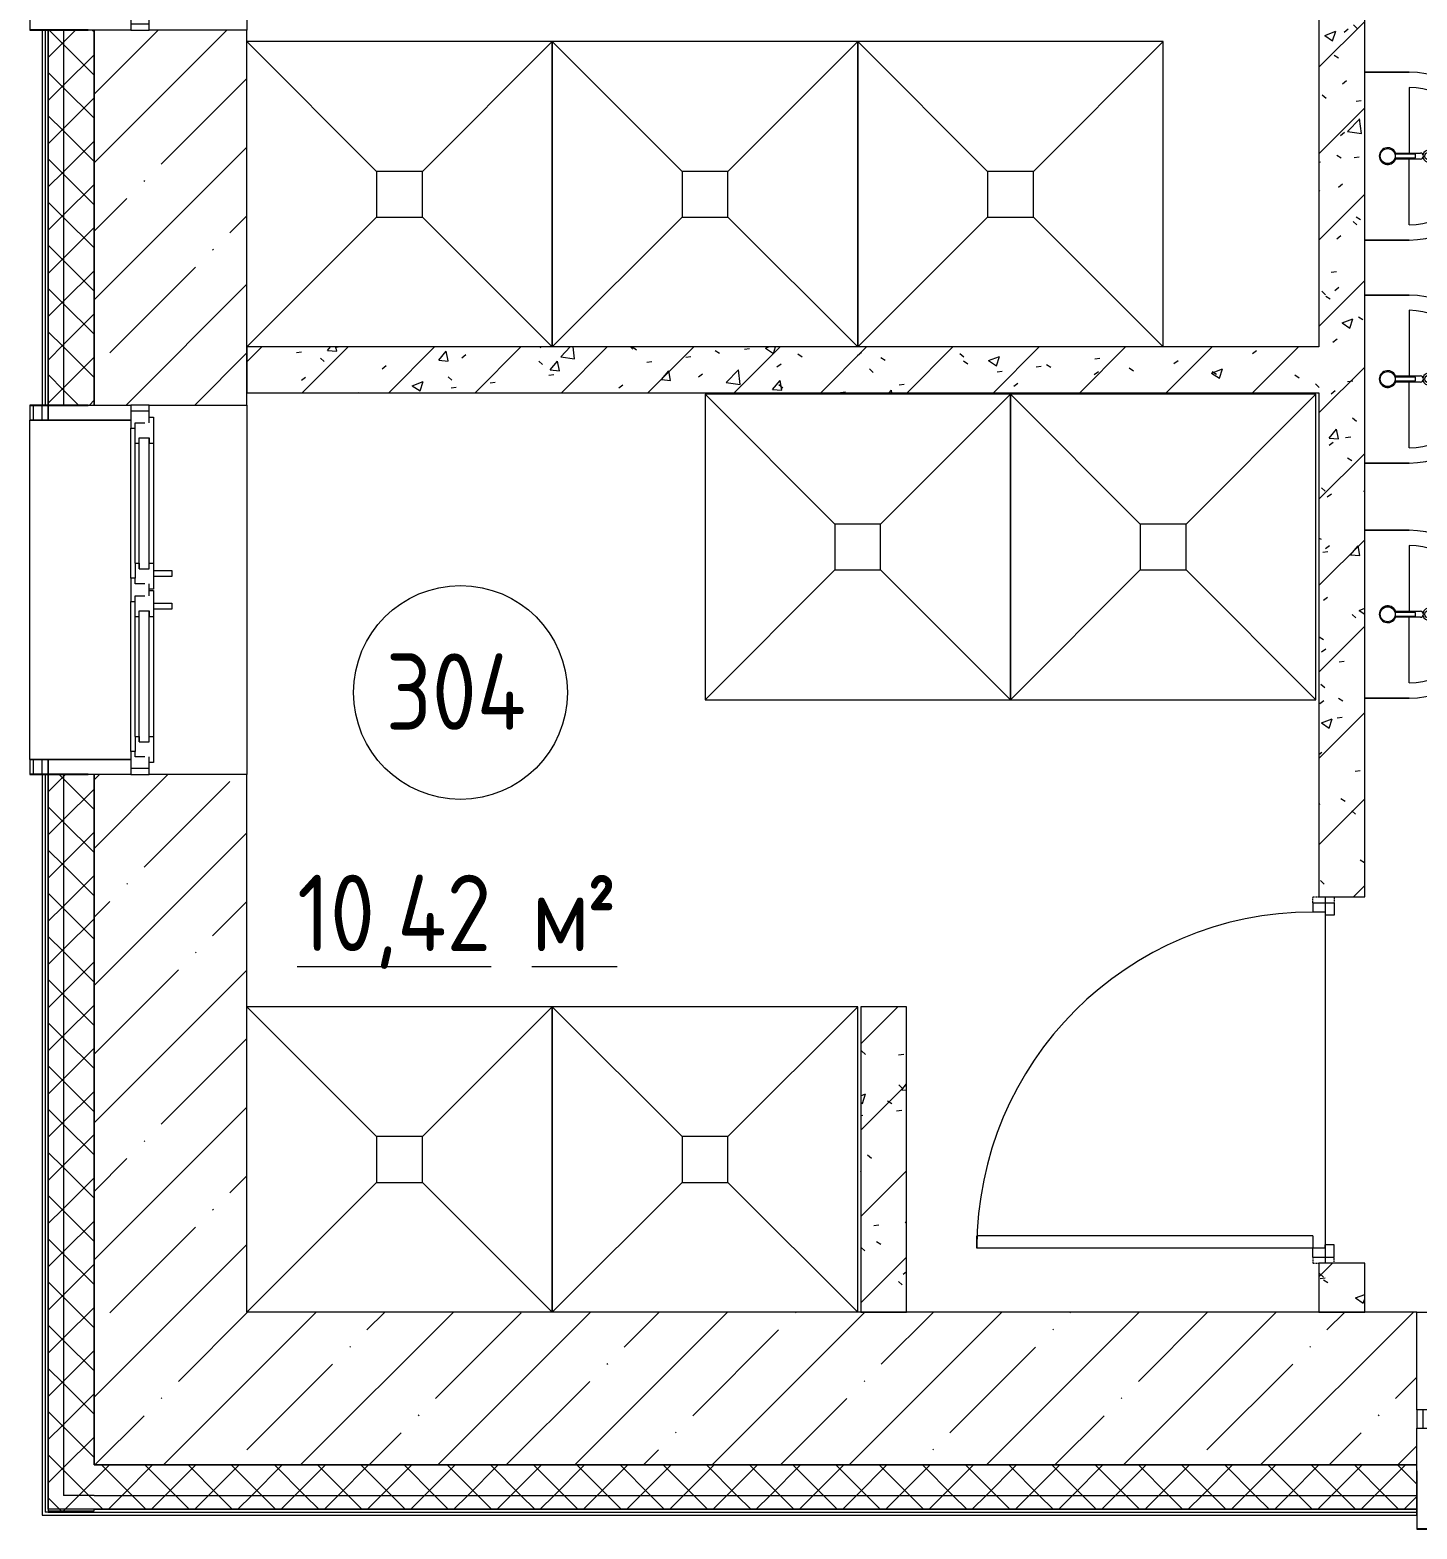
# Model space of a CAD drawing. Header units: millimetres. Extents: x -515342 to 330399, y -224905 to 507333.
# Drawn here: x -375580 to -371039, y 257755 to 262663 of the extents above; entities that cross this region are included whole.
import ezdxf

# ---------------------------------------------------------------- set-up
doc = ezdxf.new("R2010")
doc.units = ezdxf.units.MM
doc.linetypes.add('ASVP_Невидимые', pattern=[5, 3, -2])
doc.layers.get('0').update_dxf_attribs({"lineweight": 0})
for name, color, linetype, lineweight in [('_ Окна', 7, 'Continuous', 0), ('Витраж', 7, 'Continuous', 0), ('Двери', 7, 'Continuous', 0), ('Марки помещений', 7, 'Continuous', 0), ('Окна', 7, 'Continuous', 0), ('Перекрытие', 7, 'Continuous', 0), ('Сантехника', 7, 'Continuous', 0), ('Стены внутренние', 7, 'Continuous', 0), ('Стены наружные', 7, 'Continuous', 0), ('Стены несущие', 7, 'Continuous', 0), ('Стены отделка', 7, 'Continuous', 0), ('Стены перегородки', 7, 'Continuous', 0), ('Стены штриховка', 7, 'Continuous', 0)]:
    doc.layers.add(name, color=color, linetype=linetype, lineweight=lineweight)
doc.styles.add('GOST Common_1', font='', dxfattribs={"width": 0.9, "height": 250})
doc.styles.add('GOST Common_2', font='', dxfattribs={"width": 0.9, "height": 250})
doc.styles.get('GOST Common_1').set_extended_font_data('GOST Common')
doc.styles.get('GOST Common_2').set_extended_font_data('GOST Common')
pattern_1 = [(45, (0, 0), (-224.5064, 224.5064), []), (45, (224.5, 0), (-224.5064, 224.5064), [396.875, -79.375, 3.353, -76.022])]
pattern_2 = [(45, (0, 0), (-70.71068, 70.71068), []), (135, (0, 0), (-70.71068, -70.71068), [])]
pattern_3 = [(45, (-375064.64, 258270.41), (-141.4214, 141.4214), [])]
pattern_4 = [(50, (-375064.64, 258270.4), (364.368, -31.878), [38.1, -419.1]), (355, (-375064.64, 258270.4), (-70.486, 382.113), [30.48, -335.28]), (100.451, (-375034.27, 258267.76), (293.885, 350.233), [32.38, -356.18]), (46.184, (-375064.64, 258372), (542.158, -84.086), [57.15, -628.65]), (96.636, (-375019.46, 258365), (474.805, 494.855), [48.57, -534.27]), (351.184, (-375064.64, 258372), (474.81, 494.85), [45.72, -502.92]), (21, (-375013.84, 258346.6), (303.228, -204.53), [38.1, -419.1]), (326, (-375013.84, 258346.6), (123.604, 368.376), [30.48, -335.28]), (71.451, (-374988.57, 258329.57), (426.834, 163.843), [32.38, -356.18]), (37.5, (-375064.64, 258270.41), (6.1766, 169.1102), [16.764, -314.452, 16.764, -323.596, -336.55]), (37.5, (-375064.64, 258270.41), (6.1766, 169.1102), [-671.576, 16.764, -319.786]), (7.5, (-375064.64, 258270.41), (133.639, 200.3615), [16.764, -177.292, 16.764, -306.832, -128.27]), (7.5, (-375064.64, 258270.41), (133.639, 200.3615), [-517.652, 16.764, -111.506]), (327.5, (-375177.92, 258270.41), (271.1818, -11.4584), [16.764, -110.236, 16.764, -379.476, -525.78]), (327.5, (-375177.92, 258270.41), (271.1818, -11.4584), [-523.24, 16.764, -509.016]), (317.5, (-375228.72, 258270.41), (296.2585, 50.853), [16.764, -148.336, 16.764, -246.38, -373.38]), (317.5, (-375228.72, 258270.41), (296.2585, 50.853), [-428.244, 16.764, -356.616])]

# ---------------------------------------------------------------- blocks, each defined once
blk = doc.blocks.new('Окно_ПВХ_3Створки_1Фрамуга-верх - АР_Окно_ОП_1820_h_х1570_3ст2фр-в-V3-О_АР_П_3__6_750_План 3 этажа')
at = {"layer": '_ Окна'}
for p, q in [((-729, 130), (-805, 130)), ((-805, 130), (-805, 70)), ((-785, 70), (-785, 130)), ((-747, 84), (-747, 116)), ((-747, 116), (-729, 116)), ((-729, 116), (-729, 130)), ((-323, 116), (-729, 116)), ((-247, 130), (-323, 130)), ((-323, 130), (-323, 116)), ((-323, 116), (-305, 116)), ((-305, 116), (-305, 84)), ((-265, 84), (-265, 116)), ((-265, 116), (-247, 116)), ((-247, 116), (-247, 130)), ((247, 116), (-247, 116)), ((323, 130), (247, 130)), ((247, 130), (247, 116)), ((247, 116), (265, 116)), ((265, 116), (265, 84)), ((305, 84), (305, 116)), ((305, 116), (323, 116)), ((323, 116), (323, 130)), ((729, 116), (323, 116)), ((729, 130), (729, 116)), ((805, 130), (729, 130)), ((729, 116), (747, 116)), ((747, 116), (747, 84)), ((785, 70), (785, 130)), ((805, 70), (805, 130)), ((-805, 70), (-747, 70)), ((-765, 56), (-765, 70)), ((-680, 56), (-765, 56)), ((-305, 84), (-747, 84)), ((-680, 70), (-680, 56)), ((-372, 70), (-372, 56)), ((-287, 56), (-372, 56)), ((-305, 70), (-265, 70)), ((-287, 70), (-287, 56)), ((265, 84), (-265, 84)), ((265, 70), (305, 70)), ((287, 56), (287, 70)), ((372, 56), (287, 56)), ((747, 84), (305, 84)), ((372, 70), (372, 56)), ((680, 70), (680, 56)), ((765, 56), (680, 56)), ((747, 70), (805, 70)), ((765, 70), (765, 56))]:
    blk.add_line(p, q, dxfattribs=at)
at = {"layer": 'Окна'}
for p, q in [((-729, 130), (-323, 130)), ((-247, 130), (247, 130)), ((323, 130), (729, 130)), ((-305, 70), (-729, 70)), ((-372, 56), (-680, 56)), ((-348.5, -4), (-348.5, 56)), ((-328.5, 56), (-328.5, -4)), ((265, 70), (-265, 70)), ((729, 70), (305, 70)), ((328.5, -4), (328.5, 56)), ((348.5, 56), (348.5, -4)), ((680, 56), (372, 56)), ((-328.5, -4), (-348.5, -4)), ((348.5, -4), (328.5, -4))]:
    blk.add_line(p, q, dxfattribs=at)
blk = doc.blocks.new('Окно_ПВХ_2Створки_1Фрамуга-верх - АР_Окно_ОП_1820_h_х11700_2ст1фр-в-9696407-О_АР_П_3__6_750_План 3 этажа')
at = {"layer": '_ Окна'}
for p, q in [((-529, 130), (-605, 130)), ((-605, 130), (-605, 70)), ((-585, 70), (-585, 130)), ((-547, 84), (-547, 116)), ((-547, 116), (-529, 116)), ((-529, 116), (-529, 130)), ((-480, 116), (-529, 116)), ((-498, 102), (-498, 70)), ((-480, 102), (-498, 102)), ((-498, 102), (-69, 102)), ((-480, 116), (-480, 102)), ((-87, 116), (-87, 102)), ((-87, 116), (-38, 116)), ((-87, 102), (-69, 102)), ((-69, 102), (-69, 70)), ((38, 130), (-38, 130)), ((-38, 130), (-38, 116)), ((-38, 116), (-20, 116)), ((-20, 116), (-20, 84)), ((20, 84), (20, 116)), ((20, 116), (38, 116)), ((38, 116), (38, 130)), ((87, 116), (38, 116)), ((69, 102), (69, 70)), ((87, 102), (69, 102)), ((69, 102), (498, 102)), ((87, 116), (87, 102)), ((480, 116), (480, 102)), ((480, 116), (529, 116)), ((480, 102), (498, 102)), ((498, 102), (498, 70)), ((529, 130), (529, 116)), ((605, 130), (529, 130)), ((529, 116), (547, 116)), ((547, 116), (547, 84)), ((585, 70), (585, 130)), ((605, 70), (605, 130)), ((-605, 70), (-547, 70)), ((-565, 56), (-565, 70)), ((-480, 56), (-565, 56)), ((-498, 70), (-480, 70)), ((-498, 70), (-69, 70)), ((-480, 70), (-480, 56)), ((-87, 70), (-87, 56)), ((-69, 70), (-87, 70)), ((-2, 56), (-87, 56)), ((-20, 70), (20, 70)), ((-2, 70), (-2, 56)), ((2, 56), (2, 70)), ((87, 56), (2, 56)), ((69, 70), (87, 70)), ((69, 70), (498, 70)), ((87, 70), (87, 56)), ((480, 70), (480, 56)), ((498, 70), (480, 70)), ((565, 56), (480, 56)), ((547, 70), (605, 70)), ((565, 70), (565, 56))]:
    blk.add_line(p, q, dxfattribs=at)
at = {"layer": 'Окна'}
for p, q in [((-529, 130), (-38, 130)), ((-480, 116), (-87, 116)), ((38, 130), (529, 130)), ((87, 116), (480, 116)), ((-87, 56), (-480, 56)), ((-63.5, -4), (-63.5, 56)), ((-43.5, 56), (-43.5, -4)), ((43.5, -4), (43.5, 56)), ((63.5, 56), (63.5, -4)), ((480, 56), (87, 56)), ((-43.5, -4), (-63.5, -4)), ((63.5, -4), (43.5, -4))]:
    blk.add_line(p, q, dxfattribs=at)
blk = doc.blocks.new('Прямоугольный импост - АР_Откос_Металлический_50х330 Белый Правый-V10-О_АР_П_3__6_750_План 3 этажа')
at = {"layer": 'Витраж', "lineweight": 18}
for p, q in [((-50, -40), (-50, 290)), ((-49, 290), (-49, -39)), ((-1, -39), (-1, 150)), ((-1, 150), (0, 150)), ((0, 150), (0, -40)), ((0, -40), (-50, -40)), ((-49, -39), (-1, -39))]:
    blk.add_line(p, q, dxfattribs=at)
blk = doc.blocks.new('Прямоугольный импост - АР_Откос_Металлический_50х330 Белый Правый-9899492-О_АР_П_3__6_750_План 3 этажа')
at = {"layer": 'Витраж'}
for p, q in [((-49, 40), (-1, 40)), ((-1, 39), (-49, 39))]:
    blk.add_line(p, q, dxfattribs=at)
blk = doc.blocks.new('Прямоугольный импост - АР_Откос_Металлический_50х330 Белый Левый-9898760-О_АР_П_3__6_750_План 3 этажа')
at = {"layer": 'Витраж'}
for p, q in [((-1, 40), (-49, 40)), ((-49, 39), (-1, 39))]:
    blk.add_line(p, q, dxfattribs=at)
blk = doc.blocks.new('Прямоугольный импост - АР_Откос_Металлический_50х330 Коричневый Левый-9899776-О_АР_П_3__6_750_План 3 этажа')
at = {"layer": 'Витраж'}
blk.add_line((-515, 2004.9), (-515, 3114.9), dxfattribs=at)
blk = doc.blocks.new('Прямоугольный импост - АР_Откос_Металлический_50х330 Коричневый Правый-9899919-О_АР_П_3__6_750_План 3 этажа')
at = {"layer": 'Витраж', "lineweight": 18}
for p, q in [((-50, -290), (-50, 40)), ((-50, 40), (0, 40)), ((-1, 39), (-49, 39)), ((-49, 39), (-49, -290)), ((-1, -150), (-1, 39)), ((0, 40), (0, -150)), ((0, -150), (-1, -150))]:
    blk.add_line(p, q, dxfattribs=at)
blk = doc.blocks.new('Прямоугольный импост - АР_Откос_Металлический_50х330 Коричневый Левый-9899773-О_АР_П_3__6_750_План 3 этажа')
at = {"layer": 'Витраж', "lineweight": 18}
for p, q in [((0, 40), (-50, 40)), ((-50, 40), (-50, -290)), ((-49, -290), (-49, 39)), ((-49, 39), (-1, 39)), ((-1, 39), (-1, -150)), ((0, -150), (0, 40)), ((-1, -150), (0, -150))]:
    blk.add_line(p, q, dxfattribs=at)
blk = doc.blocks.new('Прямоугольный импост - АР_Откос_Металлический_50х330 Белый Правый-V23-О_АР_П_3__6_750_План 3 этажа')
at = {"layer": 'Витраж', "lineweight": 18}
for p, q in [((-50, -290), (-50, 40)), ((-50, 40), (0, 40)), ((-1, 39), (-49, 39)), ((-49, 39), (-49, -290)), ((-1, -150), (-1, 39)), ((0, 40), (0, -150)), ((0, -150), (-1, -150))]:
    blk.add_line(p, q, dxfattribs=at)
blk = doc.blocks.new('СД_Люблино_Фасады_rvt-1-О_АР_П_3__6_750_План 3 этажа')
at = {"layer": 'Стены внутренние'}
h = blk.add_hatch(dxfattribs=at)
h.set_pattern_fill('FP_1', color=256, style=0, pattern_type=2)
h.set_pattern_definition(pattern_1)
h.paths.add_polyline_path([(195, -305), (195, 1954.9), (-305, 1954.9), (-305, -305)])
h.paths.add_polyline_path([(56, 3164.9), (195, 3164.9), (195, 4392.4), (-305, 4392.4), (-305, 3164.9), (-125, 3164.9)])
h.paths.add_polyline_path([(195, 5602.4), (195, 6994.7), (-305, 6994.7), (-305, 5602.4), (-125, 5602.4)])
h.paths.add_polyline_path([(56, 8604.7), (195, 8604.7), (195, 9989.9), (-305, 9989.9), (-305, 8604.7), (-125, 8604.7)])
h.paths.add_polyline_path([(195, 11199.9), (195, 12399.9), (-305, 12399.9), (-305, 11199.9), (-125, 11199.9)])
h.paths.add_polyline_path([(195, 13609.9), (195, 15405), (-305, 15405), (-305, 13609.9), (56, 13609.9)])
h = blk.add_hatch(dxfattribs=at)
h.set_pattern_fill('FP_1', color=256, style=0, pattern_type=2)
h.set_pattern_definition(pattern_1)
h.paths.add_polyline_path([(16335, -305), (16335, 195), (15280, 195), (15280, -305), (15893.8, -305)])
h.paths.add_polyline_path([(13670, -305), (13670, 195), (11270.9, 195), (11270.9, -305), (13339.3, -305)])
h.paths.add_polyline_path([(9660.9, -305), (9660.9, 195), (8440.9, 195), (8440.9, -305), (9252.1, -305)])
h.paths.add_polyline_path([(6830.9, -305), (6830.9, 195), (5635.6, 195), (5635.6, -305), (6697.7, -305)])
h.paths.add_polyline_path([(4025.6, -305), (4025.6, 195), (195, 195), (195, -305), (3632.3, -305)])
at = {"layer": 'Стены наружные'}
h = blk.add_hatch(dxfattribs=at)
h.set_pattern_fill('FP_5', color=256, style=0, pattern_type=2)
h.set_pattern_definition(pattern_2)
h.paths.add_polyline_path([(-455, -455), (-405, -455), (-405, 1954.9), (-455, 1954.9), (-455, 1585.1)])
h.paths.add_polyline_path([(-405, 3164.9), (-405, 4392.4), (-455, 4392.4), (-454.9, 3164.9)])
h.paths.add_polyline_path([(-455, 5602.4), (-405, 5602.4), (-405, 6994.7), (-455, 6994.7)])
h.paths.add_polyline_path([(-405, 8604.7), (-405, 9989.9), (-455, 9989.9), (-454.9, 8604.7)])
h.paths.add_polyline_path([(-455, 11199.9), (-405, 11199.9), (-405, 12399.9), (-455, 12399.9)])
h.paths.add_polyline_path([(-454.9, 13609.9), (-405, 13609.9), (-405, 16055), (-455, 16055), (-455, 13609.9)])
h = blk.add_hatch(dxfattribs=at)
h.set_pattern_fill('FP_5', color=256, style=0, pattern_type=2)
h.set_pattern_definition(pattern_2)
h.paths.add_polyline_path([(-405, -405), (-305, -405), (-305, 1954.9), (-405, 1954.9), (-405, 1585.1)])
h.paths.add_polyline_path([(-405, 3164.9), (-305, 3164.9), (-305, 4392.4), (-405, 4392.4), (-405, 3735.2)])
h.paths.add_polyline_path([(-305, 5602.4), (-305, 6994.7), (-405, 6994.7), (-405, 5602.4)])
h.paths.add_polyline_path([(-405, 8604.7), (-305, 8604.7), (-305, 9989.9), (-405, 9989.9), (-405, 8752.3)])
h.paths.add_polyline_path([(-305, 11199.9), (-305, 12399.9), (-405, 12399.9), (-405, 11199.9)])
h.paths.add_polyline_path([(-405, 13609.9), (-305, 13609.9), (-305, 16005), (-405, 16005), (-405, 13769.3)])
h = blk.add_hatch(dxfattribs=at)
h.set_pattern_fill('FP_5', color=256, style=0, pattern_type=2)
h.set_pattern_definition(pattern_2)
h.paths.add_polyline_path([(16335, -405), (16335, -305), (15280, -305), (15280, -405), (15893.8, -405)])
h.paths.add_polyline_path([(13339.3, -405), (13670, -405), (13670, -305), (11270.9, -305), (11270.9, -405), (12828.4, -405)])
h.paths.add_polyline_path([(9660.9, -405), (9660.9, -305), (8440.9, -305), (8440.9, -405), (9252.1, -405)])
h.paths.add_polyline_path([(6830.9, -405), (6830.9, -305), (5635.6, -305), (5635.6, -405), (6697.7, -405)])
h.paths.add_polyline_path([(3632.3, -405), (4025.6, -405), (4025.6, -305), (-305, -305), (-305, -405), (1588.7, -405)])
h = blk.add_hatch(dxfattribs=at)
h.set_pattern_fill('FP_5', color=256, style=0, pattern_type=2)
h.set_pattern_definition(pattern_2)
h.paths.add_polyline_path([(16435, -455), (16435, -405), (15280, -405), (15280, -450), (16335, -450), (16335, -455)])
h.paths.add_polyline_path([(-305, -455), (-305, -450), (4025.6, -450), (4025.6, -405), (-405, -405), (-405, -455)])
h.paths.add_polyline_path([(13670, -450), (13670, -405), (11270.9, -405), (11270.9, -450), (13339.3, -450)])
h.paths.add_polyline_path([(9660.9, -450), (9660.9, -405), (8440.9, -405), (8440.9, -450), (9252.1, -450)])
h.paths.add_polyline_path([(6830.9, -450), (6830.9, -405), (5635.6, -405), (5635.6, -450), (6697.7, -450)])
at = {"layer": 'Стены внутренние'}
for p, q in [((195, 5602.4), (195, 4392.4)), ((-475, 3115.8), (-475, 3164.1)), ((-455, 3163.9), (-455, 3115.8)), ((195, 3164.9), (195, 1954.9)), ((-475, 1955.7), (-475, 2004.1)), ((-455, 2004.1), (-455, 1955.9)), ((4025.6, 195), (5635.6, 195))]:
    blk.add_line(p, q, dxfattribs=at)
at = {"layer": 'Стены наружные'}
for p, q in [((-455, 3115.8), (-455, 3163.9)), ((-455, 1955.9), (-455, 2004.1))]:
    blk.add_line(p, q, dxfattribs=at)
at = {"layer": 'Стены несущие'}
for p, q in [((-185, 4392.4), (-305, 4392.4)), ((-305, 4392.4), (-305, 3164.9)), ((-305, 3164.9), (-305, 4392.4)), ((195, 4392.4), (-125, 4392.4)), ((195, 3164.9), (195, 4392.4)), ((-305, 3164.9), (-185, 3164.9)), ((-125, 3164.9), (195, 3164.9)), ((-185, 1954.9), (-305, 1954.9)), ((-305, 1954.9), (-305, -305)), ((-305, -305), (-305, 1954.9)), ((195, 1954.9), (-125, 1954.9)), ((195, 195), (195, 1954.9)), ((4025.6, 195), (195, 195)), ((4025.6, -125), (4025.6, 195)), ((4025.6, -305), (4025.6, -185)), ((-305, -305), (195, -305)), ((195, -305), (4025.6, -305)), ((4025.6, -305), (195, -305))]:
    blk.add_line(p, q, dxfattribs=at)
at = {"layer": 'Стены отделка', "lineweight": 9}
for p, q in [((-465, 4392.4), (-475, 4392.4)), ((-475, 4392.4), (-475, 3164.9)), ((-455, 4392.4), (-465, 4392.4)), ((-405, 4392.4), (-455, 4392.4)), ((-455, 4392.4), (-455, 3164.9)), ((-455, 3164.9), (-455, 4392.4)), ((-305, 4392.4), (-405, 4392.4)), ((-475, 3164.9), (-465, 3164.9)), ((-465, 3164.9), (-455, 3164.9)), ((-455, 3164.9), (-405, 3164.9)), ((-405, 3164.9), (-305, 3164.9)), ((-465, 1954.9), (-475, 1954.9)), ((-475, 1954.9), (-475, -470)), ((-455, 1954.9), (-465, 1954.9)), ((-405, 1954.9), (-455, 1954.9)), ((-455, 1954.9), (-455, -455)), ((-455, -450), (-455, 1954.9)), ((-305, 1954.9), (-405, 1954.9)), ((195, -305), (-305, -305)), ((4025.6, -405), (4025.6, -305)), ((4025.6, -450), (4025.6, -405)), ((-475, -470), (-465, -470)), ((-465, -470), (-455, -470)), ((-305, -450), (-455, -450)), ((-455, -455), (-405, -455)), ((-455, -470), (4025.6, -470)), ((-405, -455), (-305, -455)), ((-305, -455), (-305, -450)), ((4025.6, -460), (4025.6, -450)), ((4025.6, -470), (4025.6, -460))]:
    blk.add_line(p, q, dxfattribs=at)
at = {"layer": 'Стены штриховка'}
for p, q in [((-465, 4392.4), (-465, 3164.9)), ((-405, 4392.4), (-405, 3164.9)), ((-465, 1954.9), (-465, -460)), ((-405, 1954.9), (-405, -405)), ((-305, -405), (-405, -405)), ((-305, -405), (4025.6, -405)), ((-455, -460), (-465, -460)), ((-455, -460), (4025.6, -460)), ((-305, -450), (4025.6, -450)), ((4025.6, -450), (-305, -450))]:
    blk.add_line(p, q, dxfattribs=at)
at = {"layer": 'Витраж', "lineweight": 9, "extrusion": (0, 0, -1), "rotation": 270.0000000000001}
for name, p in [('Прямоугольный импост - АР_Откос_Металлический_50х330 Белый Правый-V23-О_АР_П_3__6_750_План 3 этажа', (475, 4392.4)), ('Прямоугольный импост - АР_Откос_Металлический_50х330 Коричневый Правый-9899919-О_АР_П_3__6_750_План 3 этажа', (475, 1954.9)), ('Прямоугольный импост - АР_Откос_Металлический_50х330 Белый Правый-9899492-О_АР_П_3__6_750_План 3 этажа', (465, 1954.9))]:
    blk.add_blockref(name, p, dxfattribs=at)
at = {"layer": 'Витраж', "lineweight": 9, "rotation": 89.99999999999991}
for name, p in [('Прямоугольный импост - АР_Откос_Металлический_50х330 Коричневый Левый-9899773-О_АР_П_3__6_750_План 3 этажа', (-475, 3164.9)), ('Прямоугольный импост - АР_Откос_Металлический_50х330 Белый Левый-9898760-О_АР_П_3__6_750_План 3 этажа', (-465, 3164.9))]:
    blk.add_blockref(name, p, dxfattribs=at)
at = {"layer": 'Витраж', "lineweight": 9}
blk.add_blockref('Прямоугольный импост - АР_Откос_Металлический_50х330 Коричневый Левый-9899776-О_АР_П_3__6_750_План 3 этажа', (0, 0), dxfattribs=at)
at = {"layer": 'Витраж', "lineweight": 9, "extrusion": (0, 0, -1)}
blk.add_blockref('Прямоугольный импост - АР_Откос_Металлический_50х330 Белый Правый-V10-О_АР_П_3__6_750_План 3 этажа', (-4025.6, -475), dxfattribs=at)
at = {"layer": 'Окна', "lineweight": 9}
for name, p, rotation in [('Окно_ПВХ_2Створки_1Фрамуга-верх - АР_Окно_ОП_1820_h_х11700_2ст1фр-в-9696407-О_АР_П_3__6_750_План 3 этажа', (-55, 4997.4), 89.99999999999977), ('Окно_ПВХ_2Створки_1Фрамуга-верх - АР_Окно_ОП_1820_h_х11700_2ст1фр-в-9696407-О_АР_П_3__6_750_План 3 этажа', (-55, 2559.9), 89.99999999999977), ('Окно_ПВХ_3Створки_1Фрамуга-верх - АР_Окно_ОП_1820_h_х1570_3ст2фр-в-V3-О_АР_П_3__6_750_План 3 этажа', (4830.6, -55), 180)]:
    blk.add_blockref(name, p, dxfattribs=dict(at, rotation=rotation))
blk = doc.blocks.new('Трап - АР_Сантехнические приборы_Трап_1000х1000-9138324-О_АР_П_3__6_750_План 3 этажа')
at = {"layer": 'Сантехника'}
for p, q in [((-75, 75), (-500, 500)), ((75, 75), (500, 500)), ((500, -500), (500, 500)), ((75, 75), (-75, 75)), ((-75, 75), (-75, -75)), ((75, -75), (75, 75)), ((-75, -75), (-500, -500)), ((-75, -75), (75, -75)), ((75, -75), (500, -500)), ((-500, -500), (500, -500))]:
    blk.add_line(p, q, dxfattribs=at)
blk = doc.blocks.new('Трап - АР_Сантехнические приборы_Трап_1000х1000-V28-О_АР_П_3__6_750_План 3 этажа')
at = {"layer": 'Сантехника'}
for p, q in [((-75, 75), (-500, 500)), ((75, 75), (500, 500)), ((500, -500), (500, 500)), ((75, 75), (-75, 75)), ((-75, 75), (-75, -75)), ((75, -75), (75, 75)), ((-75, -75), (-499.9, -499.9)), ((-75, -75), (75, -75)), ((75, -75), (500, -500)), ((-499.9, -500), (500, -500))]:
    blk.add_line(p, q, dxfattribs=at)
blk = doc.blocks.new('Трап - АР_Сантехнические приборы_Трап_1000х1000-V29-О_АР_П_3__6_750_План 3 этажа')
at = {"layer": 'Сантехника'}
for p, q in [((500, 500), (-499.9, 500)), ((-75, 75), (-499.9, 499.9)), ((75, 75), (500, 500)), ((500, -500), (500, 500)), ((75, 75), (-75, 75)), ((-75, 75), (-75, -75)), ((75, -75), (75, 75)), ((-75, -75), (-499.9, -499.9)), ((-75, -75), (75, -75)), ((75, -75), (500, -500)), ((-499.9, -500), (500, -500))]:
    blk.add_line(p, q, dxfattribs=at)
blk = doc.blocks.new('Трап - АР_Сантехнические приборы_Трап_1000х1000-V30-О_АР_П_3__6_750_План 3 этажа')
at = {"layer": 'Сантехника'}
for p, q in [((500, 500), (-500, 500)), ((-75, 75), (-500, 500)), ((75, 75), (500, 500)), ((500, -500), (500, 500)), ((75, 75), (-75, 75)), ((-75, 75), (-75, -75)), ((75, -75), (75, 75)), ((-75, -75), (-500, -500)), ((-75, -75), (75, -75)), ((75, -75), (500, -500)), ((-500, -500), (500, -500))]:
    blk.add_line(p, q, dxfattribs=at)
blk = doc.blocks.new('Дверь_Деревянная_1 полотно - АР_Дверь_Санузел_1100х2000h_полотно__Г_Пр-10276393-О_АР_П_3__6_750_План 3 этажа')
at = {"layer": 'Двери', "lineweight": 18}
for p, q in [((-550, 95), (-550, 1195)), ((-550, 1195), (-510, 1195)), ((-510, 95), (-510, 1195)), ((-580, 95), (-550, 95)), ((-580, 95), (-580, 25)), ((-550, 55), (-550, 95)), ((-510, 95), (-550, 95)), ((-550, 55), (-540, 55)), ((-540, 25), (-540, 55)), ((550, 55), (540, 55)), ((540, 25), (540, 55)), ((580, 95), (550, 95)), ((550, 55), (550, 95)), ((580, 95), (580, 25)), ((-580, 25), (-540, 25)), ((580, 25), (540, 25))]:
    blk.add_line(p, q, dxfattribs=at)
at = {"layer": 'Двери', "linetype": 'ASVP_Невидимые', "lineweight": 18}
for p, q in [((-600, 95), (-600, 75)), ((-580, 95), (-600, 95)), ((580, 95), (600, 95)), ((600, 95), (600, 75)), ((-600, 25), (-580, 25)), ((600, 25), (580, 25))]:
    blk.add_line(p, q, dxfattribs=at)
at = {"layer": 'Двери', "lineweight": 18}
blk.add_arc((-550, 95), 1100, 0, 90, dxfattribs=at)
blk = doc.blocks.new('2D_Раковина - АР_Сантехнические приборы_Раковина 550х420-8920611-О_АР_П_3__6_750_План 3 этажа')
at = {"layer": 'Сантехника'}
for p, q in [((-119.1, 175.6), (-119.1, 256.9)), ((-99.1, 256.9), (-99.1, 175.6)), ((-384.1, 220), (-384.1, 75)), ((-384.1, 75), (-384.1, 220)), ((-334.1, 220), (-119.1, 220)), ((-115.1, 241), (-115.1, 174.6)), ((-103.1, 241), (-115.1, 241)), ((-103.1, 174.6), (-103.1, 241)), ((115.9, 220), (-99.1, 220)), ((165.9, 75), (165.9, 220)), ((165.9, 220), (165.9, 75))]:
    blk.add_line(p, q, dxfattribs=at)
for centre, radius in [((-109.1, 285), 13.3), ((-109.1, 150), 24.5)]:
    blk.add_circle(centre, radius, dxfattribs=at)
for centre, radius, start, end in [((-109.1, 220), 275, 360, 180), ((-109.1, 220), 275, 360, 180), ((-109.1, 220), 225, 0, 180), ((-109.1, 285), 20, 284.1438, 255.8562), ((-109.1, 256.9), 10, 0, 180), ((-109.1, 150), 27.5, 102.6043, 77.3977), ((-109.1, 150), 25.3, 76.2933, 103.7089)]:
    blk.add_arc(centre, radius, start, end, dxfattribs=at)
blk = doc.blocks.new('Трап - АР_Сантехнические приборы_Трап_1000х1000-V27-О_АР_П_3__6_750_План 3 этажа')
at = {"layer": 'Сантехника'}
for p, q in [((500, 500), (-500, 500)), ((-500, 500), (-500, -500)), ((-75, 75), (-500, 500)), ((75, 75), (500, 500)), ((500, -500), (500, 500)), ((75, 75), (-75, 75)), ((-75, 75), (-75, -75)), ((75, -75), (75, 75)), ((-75, -75), (-500, -500)), ((-75, -75), (75, -75)), ((75, -75), (500, -500)), ((-500, -500), (500, -500))]:
    blk.add_line(p, q, dxfattribs=at)
blk = doc.blocks.new('ASVP_Марка_Помещение_ДваЗначения - Номер Площадь-685795-О_АР_П_3__6_750_План 3 этажа')
at = {"layer": 'Марки помещений'}
blk.add_circle((0, 0), 3.5, dxfattribs=at)

msp = doc.modelspace()

# ---------------------------------------------------------------- hatches: boundary and pattern name
at = {"layer": 'Стены внутренние'}
h = msp.add_hatch(dxfattribs=at)
h.set_pattern_fill('FP_2', color=256, style=0, pattern_type=2)
h.set_pattern_definition(pattern_3)
h.paths.add_polyline_path([(-371209.6354, 258465.4137), (-371209.6354, 258625.4137), (-371359.6354, 258625.4137), (-371359.6354, 258465.4137)])
h.paths.add_polyline_path([(-371359.6354, 259825.4137), (-371209.6354, 259825.4137), (-371209.6354, 263175.4137), (-371359.6354, 263175.4137), (-371359.6354, 259855.4827)])
h.paths.add_polyline_path([(-371209.6354, 264375.4137), (-371209.6354, 264475.4137), (-371359.6354, 264475.4137), (-371359.6354, 264375.4137)])
h = msp.add_hatch(dxfattribs=at)
h.set_pattern_fill('FP_3', color=256, style=0, pattern_type=2)
h.set_pattern_definition(pattern_4)
h.paths.add_polyline_path([(-371209.6354, 258465.4137), (-371209.6354, 258625.4137), (-371359.6354, 258625.4137), (-371359.6354, 258465.4137)])
h.paths.add_polyline_path([(-371359.6354, 259825.4137), (-371209.6354, 259825.4137), (-371209.6354, 263175.4137), (-371359.6354, 263175.4137), (-371359.6354, 259855.4827)])
h.paths.add_polyline_path([(-371209.6354, 264375.4137), (-371209.6354, 264475.4137), (-371359.6354, 264475.4137), (-371359.6354, 264375.4137)])
h = msp.add_hatch(dxfattribs=at)
h.set_pattern_fill('FP_2', color=256, style=0, pattern_type=2)
h.set_pattern_definition(pattern_3)
h.paths.add_polyline_path([(-371359.6354, 261475.4137), (-371359.6354, 261625.4137), (-374869.6354, 261625.4137), (-374869.6354, 261475.4137), (-371432.3717, 261475.4137)])
h = msp.add_hatch(dxfattribs=at)
h.set_pattern_fill('FP_3', color=256, style=0, pattern_type=2)
h.set_pattern_definition(pattern_4)
h.paths.add_polyline_path([(-371359.6354, 261475.4137), (-371359.6354, 261625.4137), (-374869.6354, 261625.4137), (-374869.6354, 261475.4137), (-371432.3717, 261475.4137)])
h = msp.add_hatch(dxfattribs=at)
h.set_pattern_fill('FP_2', color=256, style=0, pattern_type=2)
h.set_pattern_definition(pattern_3)
h.paths.add_polyline_path([(-372709.6354, 258465.4137), (-372709.6354, 259465.4137), (-372859.6354, 259465.4137), (-372859.6354, 258465.4137)])
h = msp.add_hatch(dxfattribs=at)
h.set_pattern_fill('FP_3', color=256, style=0, pattern_type=2)
h.set_pattern_definition(pattern_4)
h.paths.add_polyline_path([(-372709.6354, 258465.4137), (-372709.6354, 259465.4137), (-372859.6354, 259465.4137), (-372859.6354, 258465.4137)])

# ---------------------------------------------------------------- linework, layer by layer
at = {"layer": 'Перекрытие'}
msp.add_line((-371339.6354, 259825.4137), (-371339.6354, 258625.4137), dxfattribs=at)
at = {"layer": 'Стены перегородки'}
for p, q in [((-371359.6354, 263175.4137), (-371359.6354, 261625.4137)), ((-371209.6354, 259825.4137), (-371209.6354, 263175.4137)), ((-371359.6354, 261625.4137), (-374869.6354, 261625.4137)), ((-374869.6354, 261625.4137), (-374869.6354, 261475.4137)), ((-374869.6354, 261475.4137), (-371359.6354, 261475.4137)), ((-371359.6354, 261475.4137), (-371359.6354, 259825.4137)), ((-371359.6354, 259825.4137), (-371209.6354, 259825.4137)), ((-372859.6354, 259465.4137), (-372859.6354, 258465.4137)), ((-372709.6354, 259465.4137), (-372859.6354, 259465.4137)), ((-372709.6354, 258465.4137), (-372709.6354, 259465.4137)), ((-371359.6354, 258625.4137), (-371359.6354, 258465.4137)), ((-371209.6354, 258625.4137), (-371359.6354, 258625.4137)), ((-371209.6354, 258465.4137), (-371209.6354, 258625.4137)), ((-372859.6354, 258465.4137), (-372709.6354, 258465.4137)), ((-371359.6354, 258465.4137), (-371209.6354, 258465.4137))]:
    msp.add_line(p, q, dxfattribs=at)

# ---------------------------------------------------------------- block references
msp.add_blockref('СД_Люблино_Фасады_rvt-1-О_АР_П_3__6_750_План 3 этажа', (-375064.6354, 258270.4137))
at = {"layer": 'Двери', "rotation": 90}
msp.add_blockref('Дверь_Деревянная_1 полотно - АР_Дверь_Санузел_1100х2000h_полотно__Г_Пр-10276393-О_АР_П_3__6_750_План 3 этажа', (-371284.6354, 259225.4137), dxfattribs=at)
at = {"layer": 'Марки помещений', "xscale": 99.99999999999993, "yscale": 99.99999999999993, "zscale": 99.99999999999993}
msp.add_blockref('ASVP_Марка_Помещение_ДваЗначения - Номер Площадь-685795-О_АР_П_3__6_750_План 3 этажа', (-374170.2209, 260494.2838), dxfattribs=at)
at = {"layer": 'Сантехника'}
for name, p, rotation in [('Трап - АР_Сантехнические приборы_Трап_1000х1000-V28-О_АР_П_3__6_750_План 3 этажа', (-374369.6354, 262125.3538), 90.00000000000007), ('Трап - АР_Сантехнические приборы_Трап_1000х1000-V29-О_АР_П_3__6_750_План 3 этажа', (-373369.6354, 262125.3538), 90.00000000000007), ('Трап - АР_Сантехнические приборы_Трап_1000х1000-V29-О_АР_П_3__6_750_План 3 этажа', (-372369.6354, 262125.3538), 90.00000000000007), ('2D_Раковина - АР_Сантехнические приборы_Раковина 550х420-8920611-О_АР_П_3__6_750_План 3 этажа', (-371284.6354, 262141.2792), 270), ('2D_Раковина - АР_Сантехнические приборы_Раковина 550х420-8920611-О_АР_П_3__6_750_План 3 этажа', (-371284.6354, 261411.3092), 270), ('Трап - АР_Сантехнические приборы_Трап_1000х1000-V27-О_АР_П_3__6_750_План 3 этажа', (-372869.6354, 260970.4137), 90.00000000000007), ('Трап - АР_Сантехнические приборы_Трап_1000х1000-V27-О_АР_П_3__6_750_План 3 этажа', (-371869.6354, 260970.4137), 90.00000000000007), ('2D_Раковина - АР_Сантехнические приборы_Раковина 550х420-8920611-О_АР_П_3__6_750_План 3 этажа', (-371284.6354, 260641.2792), 270), ('Трап - АР_Сантехнические приборы_Трап_1000х1000-9138324-О_АР_П_3__6_750_План 3 этажа', (-374369.6354, 258965.4137), 90.00000000000007), ('Трап - АР_Сантехнические приборы_Трап_1000х1000-V30-О_АР_П_3__6_750_План 3 этажа', (-373369.6354, 258965.4137), 90.00000000000007)]:
    msp.add_blockref(name, p, dxfattribs=dict(at, rotation=rotation))

# ---------------------------------------------------------------- texts
at = {"layer": 'Марки помещений', "char_height": 250, "attachment_point": 1}
for s, insert, width, style in [('304', (-374415.0282, 260622.0088), 606.07575, 'GOST Common_1'), ('\\L10,42 ', (-374704.8144, 259897.4784), 930.759187, 'GOST Common_1'), ('\\L\\fGOST Common|b0|i0|c238|p34|;\\W.9;\\L²', (-373758.2675, 259897.4784), 165.949312, 'GOST Common_2'), ('\\L\\fGOST Common|b0|i0|c204|p34|;\\W.9;\\Lм', (-373936.8613, 259897.4784), 216.455625, 'GOST Common_1')]:
    msp.add_mtext(s, dxfattribs=dict(at, insert=insert, width=width, style=style))

doc.saveas('drawing.dxf')
